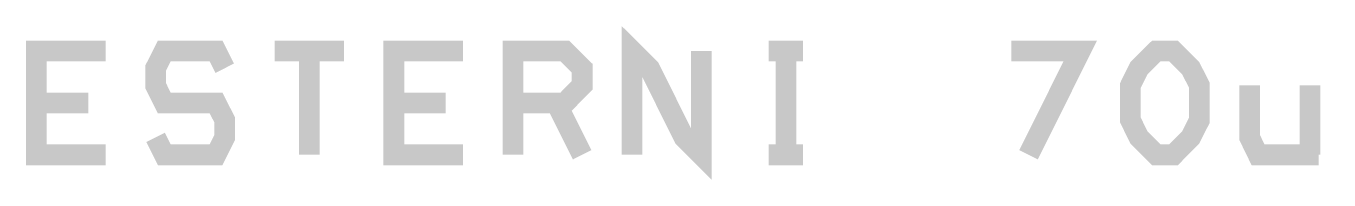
# Model space of a CAD drawing. Extents: x -20 to 155, y -91 to 215.
# Drawn here: x 60.1 to 76.07, y -19.59 to -17.71 of the extents above; entities that cross this region are included whole.
import ezdxf

# ---------------------------------------------------------------- set-up
doc = ezdxf.new("R2010")
doc.units = 0
doc.header["$MEASUREMENT"] = 0
doc.layers.add('25-334-0_DRD', color=7, linetype='CONTINUOUS')

msp = doc.modelspace()

# ---------------------------------------------------------------- linework, layer by layer
at = {"layer": '25-334-0_DRD', "const_width": 0.254}
for points in [[(68.37934, -18.01368), (68.37934, -19.28368), (68.16598, -19.07032), (67.74434, -18.2245), (67.53098, -18.01368), (67.53098, -19.28368)], [(61.07684, -19.28368), (60.22848, -19.28368), (60.22848, -18.01368), (61.07684, -18.01368)], [(62.53734, -18.2245), (62.43066, -18.01368), (61.79566, -18.01368), (61.68898, -18.2245), (61.68898, -18.43532), (61.79566, -18.64868), (62.43066, -18.64868), (62.53734, -18.8595), (62.53734, -19.07032), (62.43066, -19.28368), (61.79566, -19.28368), (61.68898, -19.07032)], [(63.99784, -18.01368), (63.14948, -18.01368)], [(63.57366, -19.28368), (63.57366, -18.01368)], [(65.45834, -19.28368), (64.60998, -19.28368), (64.60998, -18.01368), (65.45834, -18.01368)], [(66.07048, -18.64868), (66.70548, -18.64868), (66.91884, -18.43532), (66.91884, -18.2245), (66.70548, -18.01368), (66.07048, -18.01368), (66.07048, -19.28368)], [(69.62648, -18.01368), (69.20484, -18.01368)], [(69.41566, -19.28368), (69.41566, -18.01368)], [(72.39, -19.28368), (73.025, -18.01368), (72.17918, -18.01368)], [(73.95718, -19.28368), (73.74382, -19.07032), (73.63968, -18.8595), (73.63968, -18.43532), (73.74382, -18.2245), (73.95718, -18.01368), (74.168, -18.01368), (74.37882, -18.2245), (74.4855, -18.43532), (74.4855, -18.8595), (74.37882, -19.07032), (74.168, -19.28368), (73.95718, -19.28368)], [(75.946, -19.28368), (75.20432, -19.28368), (75.10018, -19.07032), (75.10018, -18.43532)], [(75.83932, -18.43532), (75.83932, -19.28368)], [(60.86348, -18.64868), (60.22848, -18.64868)], [(65.24498, -18.64868), (64.60998, -18.64868)], [(66.60134, -18.64868), (66.91884, -19.28368)], [(69.62648, -19.28368), (69.20484, -19.28368)]]:
    msp.add_lwpolyline(points, dxfattribs=at)

doc.saveas('drawing.dxf')
